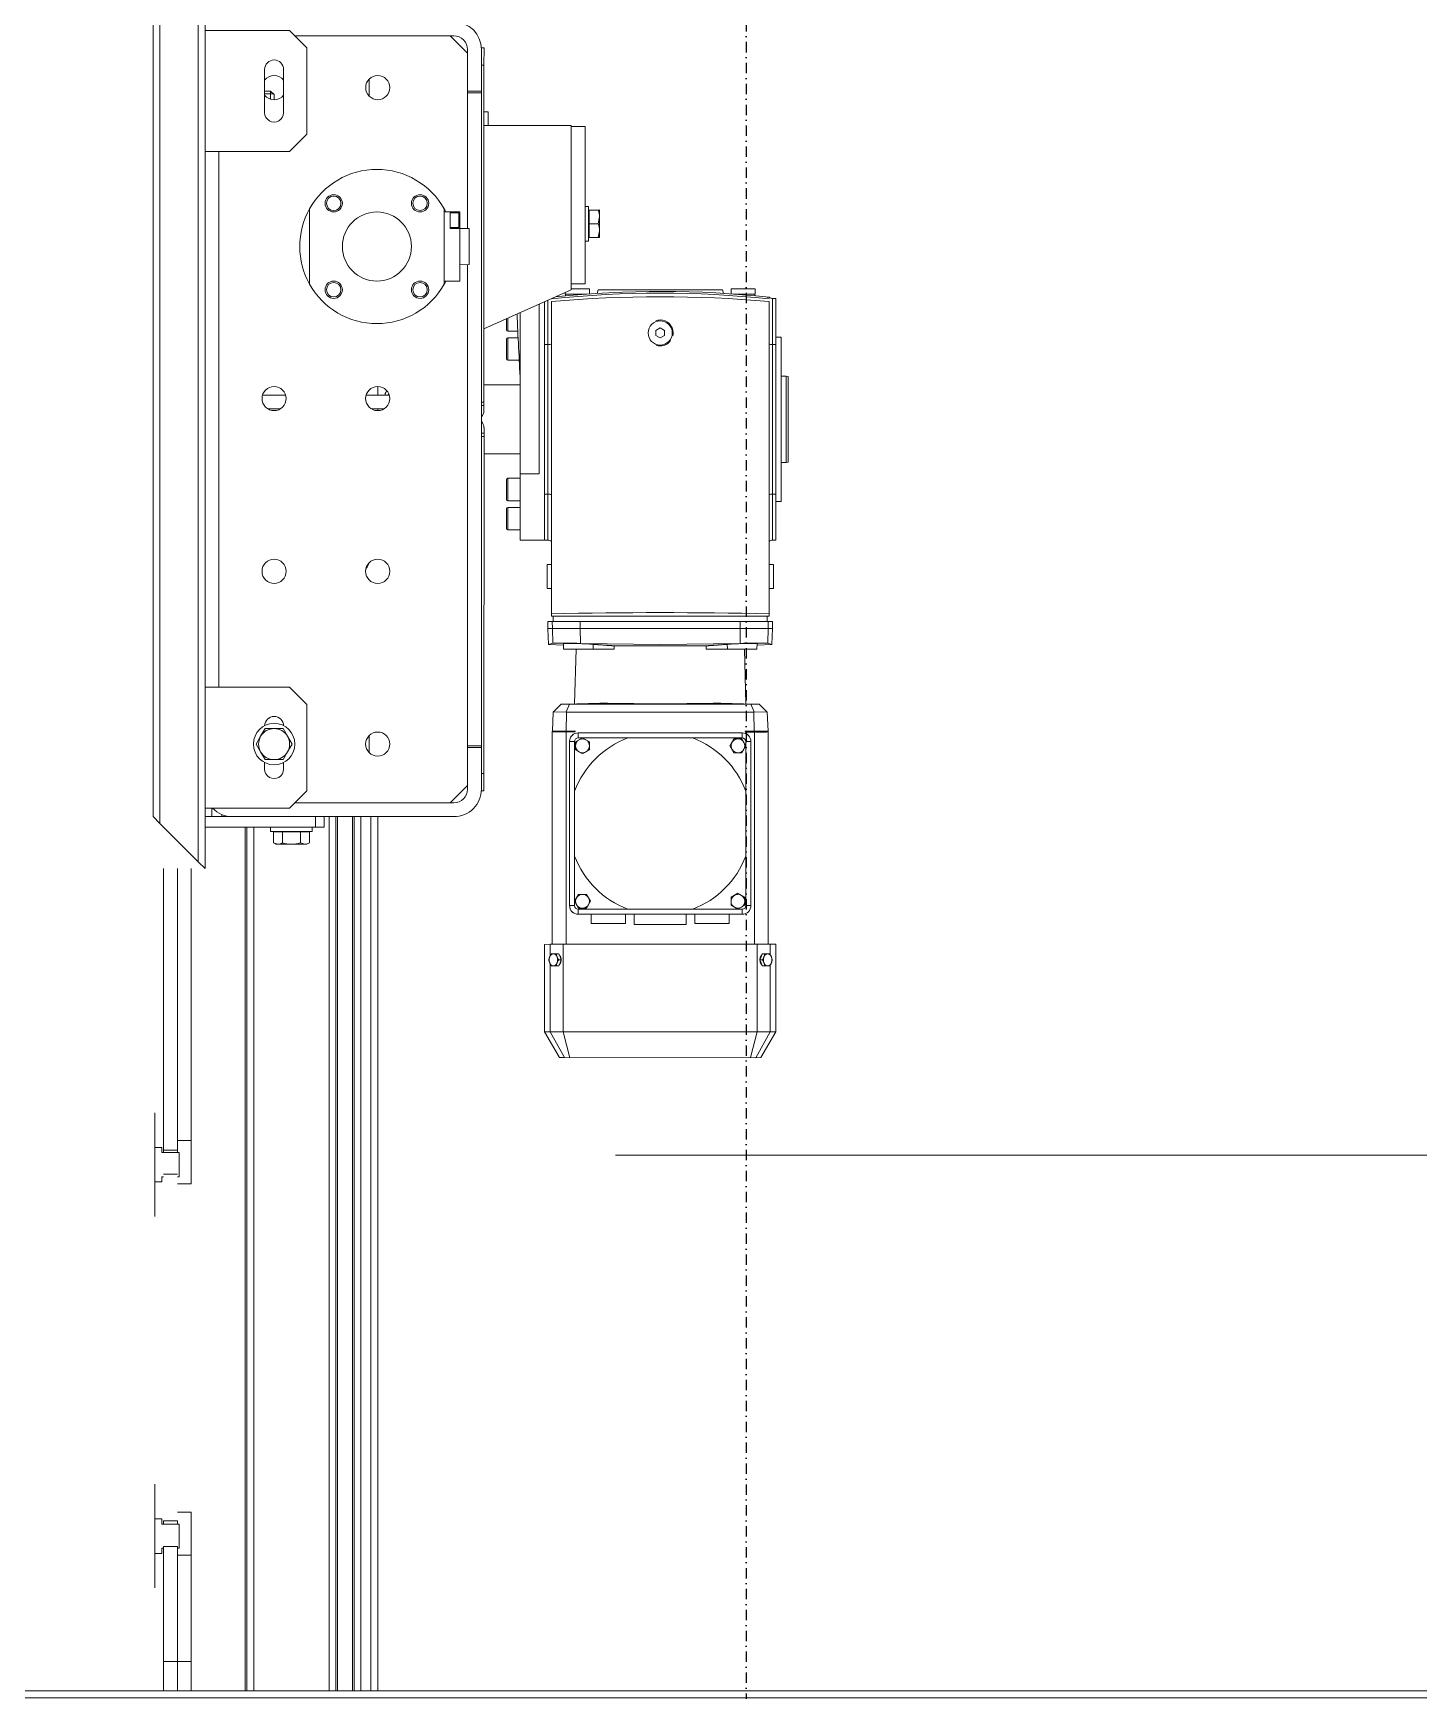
# Model space of a CAD drawing. Header units: millimetres. Extents: x 2179 to 48742, y 3478 to 161002.
# Drawn here: x 34657 to 35459, y 138903 to 139863 of the extents above; entities that cross this region are included whole.
import ezdxf

# ---------------------------------------------------------------- set-up
doc = ezdxf.new("R2010")
doc.units = ezdxf.units.MM
doc.linetypes.add('1_Čerchovaná 6_0mm', pattern=[12, 6, -3, 0, -3])
doc.layers.add('0-1', color=7, linetype='Continuous', lineweight=9)
for name, color, linetype, lineweight, true_color in [('2966-1_navrh dispozice stroju-HK_02_dwg-1', 7, 'Continuous', 9, 0x919191), ('man_ plochy-2', 7, 'Continuous', 9, 0x919191), ('S-GRID-1', 9, '1_Čerchovaná 6_0mm', 25, 0x808080)]:
    doc.layers.add(name, color=color, linetype=linetype, lineweight=lineweight, true_color=true_color)

# ---------------------------------------------------------------- blocks, each defined once
blk = doc.blocks.new('2966-1_navrh dispozice stroju-HK_02_dwg-876232-1NP _ stroje')
at = {"layer": '0-1'}
for p, q in [((-58053.89, 56729.81), (-58054.3, 56728.76)), ((-58058.9, 56723.07), (-58059.76, 56723.59)), ((-58028.42, 56719.04), (-57954.2, 56674.43)), ((-57968.33, 56686.43), (-57966.79, 56689)), ((-58150.84, 56666.47), (-58151.03, 56666.15)), ((-58325.06, 56572.41), (-58278.7, 56649.55)), ((-58266.76, 56654.04), (-58264.97, 56652.97)), ((-58137.32, 56657.91), (-58137.13, 56658.23)), ((-58116.17, 56629.74), (-58115.31, 56629.22)), ((-57893.61, 56632.17), (-57957.49, 56525.89)), ((-57859.18, 56596.94), (-57886.74, 56612.54)), ((-58120.46, 56601.69), (-58040.52, 56553.63)), ((-58097.46, 56604.2), (-58096.43, 56605.91)), ((-57856.36, 56601.37), (-57857.48, 56599.37)), ((-58273, 56591.29), (-58281.4, 56596.33)), ((-58194.57, 56594.9), (-58157.3, 56572.5)), ((-58121.5, 56592.98), (-58116.08, 56589.72)), ((-58159.98, 56589.86), (-57901.57, 56434.53)), ((-58111.41, 56586.91), (-58101.64, 56581.04)), ((-58084.7, 56580.19), (-58095.52, 56562.19)), ((-58311.7, 56556.8), (-58290.27, 56543.92)), ((-58082.54, 56554.39), (-58085.24, 56556.01)), ((-58061.24, 56541.59), (-58050.42, 56559.58)), ((-58295.94, 56534.49), (-58317.37, 56547.37)), ((-58305.34, 56540.14), (-58302.75, 56544.45)), ((-58041.72, 56545.02), (-58031.95, 56539.15)), ((-58383.09, 56542.06), (-57944.11, 56278.18)), ((-58027.29, 56536.34), (-58017.51, 56530.47)), ((-58197.49, 56505.64), (-58234.75, 56528.04)), ((-57936.94, 56529.04), (-57910.23, 56512.01)), ((-57903.07, 56524.65), (-57912.81, 56507.45)), ((-57727.95, 56527.52), (-57727.19, 56528.78)), ((-58375.5, 56511.62), (-57974.55, 56270.6)), ((-58125.52, 56500.64), (-58118.61, 56512.14)), ((-58119.02, 56511.46), (-58119.42, 56512.3)), ((-58117.06, 56499.18), (-58113.35, 56505.36)), ((-58024.61, 56340.47), (-58290.31, 56500.18)), ((-57898.78, 56499.35), (-57793.44, 56436.03)), ((-58156.43, 56449.22), (-58149.52, 56460.72)), ((-58147.98, 56447.76), (-58144.26, 56453.94)), ((-57897.08, 56422.59), (-57898.16, 56420.8)), ((-57947.31, 56395.51), (-57955.71, 56400.56)), ((-57912.94, 56380.68), (-57479.26, 56120)), ((-57917.99, 56372.29), (-57484.31, 56111.6)), ((-57915, 56377.26), (-57481.32, 56116.57)), ((-57920.51, 56368.09), (-57486.83, 56107.4)), ((-57920, 56368.93), (-57486.33, 56108.24)), ((-57927.47, 56356.52), (-57493.79, 56095.83)), ((-57925.45, 56359.87), (-57491.77, 56099.19)), ((-57924.94, 56360.71), (-57491.26, 56100.03)), ((-57967.87, 56350.12), (-57964.58, 56348.14)), ((-57970.25, 56338.71), (-57973.54, 56340.69)), ((-57926.45, 56340.97), (-57926.77, 56341.17)), ((-57936.05, 56325.74), (-57935.73, 56325.54)), ((-57928.35, 56325.55), (-57933.77, 56328.81)), ((-57944.79, 56316.06), (-57516.25, 56058.46)), ((-57960.46, 56304.01), (-57959.41, 56303.38)), ((-57957.52, 56306.81), (-57957.39, 56306.74)), ((-57956.92, 56307.6), (-57956.88, 56307.58)), ((-57947.31, 56311.86), (-57518.77, 56054.26)), ((-57946.8, 56312.7), (-57518.27, 56055.1)), ((-57966.68, 56300.98), (-57962.4, 56298.41)), ((-57807.88, 56191.52), (-57942.87, 56272.66)), ((-57781.02, 56150.87), (-57832.44, 56181.79)), ((-57806.03, 56181.08), (-57807.28, 56181.83)), ((-57799.41, 56167.76), (-57795.28, 56174.62)), ((-57596.75, 56040.11), (-57648.17, 56071.02)), ((-57549.47, 56036.19), (-57602.18, 56067.88))]:
    blk.add_line(p, q, dxfattribs=at)
at = {"layer": '0-1', "flags": 128}
for points in [[(-58291.82, 54741.62), (-58295.18, 54743.63), (-58293.63, 54746.21), (-58290.26, 54744.18), (-58293.62, 54746.2), (-58298.59, 54749.19), (-56794.23, 57251.85), (-56797.66, 57253.91), (-57605.99, 55909.16)], [(-57957.73, 56525.5), (-57957.49, 56525.89), (-57960.07, 56527.44), (-57896.18, 56633.72), (-57895.67, 56634.57), (-57896.94, 56635.34), (-58051.77, 56728.41)], [(-58066.93, 56711.85), (-58069.42, 56713.35), (-58062.2, 56725.35), (-58059.63, 56723.8), (-58066.12, 56713)], [(-58032.02, 56721.21), (-58030.48, 56723.78), (-57949.06, 56674.83), (-57950.6, 56672.26)], [(-57955.23, 56672.71), (-57954.2, 56674.43), (-57931.32, 56660.67), (-57932.35, 56658.96), (-57955.23, 56672.71), (-58029.45, 56717.33)], [(-58024.05, 56719.91), (-58024.04, 56719.92), (-57955.48, 56678.71)], [(-58069.46, 56708.2), (-58071.56, 56708.8), (-58108.66, 56647.1), (-58107.14, 56645.52)], [(-58011.19, 56712.19), (-58009.65, 56714.76), (-58008.98, 56715.52), (-57966.43, 56689.95), (-57966.79, 56689), (-58009.65, 56714.76)], [(-58197.64, 56682.5), (-58193.51, 56689.35), (-58115.52, 56642.47), (-58119.64, 56635.61)], [(-58224.08, 56639.47), (-58198.06, 56682.75), (-58116.64, 56633.81), (-58123.18, 56578.82)], [(-58137.45, 56665.45), (-58134.39, 56662.78), (-58134.02, 56663.39), (-58137.45, 56665.45), (-58144.31, 56669.58), (-58147.74, 56671.64), (-58148.1, 56671.02), (-58150.84, 56666.47), (-58147.41, 56664.41), (-58143.98, 56662.35), (-58141.25, 56666.9), (-58144.31, 56669.58)], [(-58263.42, 56661.37), (-58262.65, 56662.66), (-58254.08, 56657.5)], [(-58262.63, 56660.9), (-58242, 56648.49), (-58246.12, 56641.63)], [(-58153.78, 56665.47), (-58152.75, 56667.18), (-58135.61, 56656.88), (-58136.64, 56655.16)], [(-58143.98, 56662.35), (-58140.56, 56660.29), (-58137.13, 56658.23), (-58134.39, 56662.78)], [(-58277.62, 56651.33), (-58278.7, 56649.55), (-58264.97, 56652.97), (-58177.98, 56600.68)], [(-58086.01, 56554.73), (-58085.24, 56556.01), (-58086.95, 56557.04), (-58087.72, 56555.76), (-58254.85, 56656.22), (-58254.08, 56657.5), (-58086.95, 56557.04)], [(-57921.38, 56650.03), (-57920.09, 56652.17), (-57908.09, 56644.96), (-57909.38, 56642.82)], [(-58245.26, 56641.12), (-58241.14, 56647.98), (-57917.17, 56453.23), (-57921.29, 56446.38)], [(-58222.79, 56641.61), (-58229.65, 56645.74), (-58230.94, 56643.59)], [(-58117.1, 56630), (-58116.3, 56629.52), (-58109.81, 56640.32)], [(-58117.07, 56634.07), (-58111.66, 56643.07), (-58109.17, 56641.57)], [(-57884.9, 56619.96), (-57880.86, 56627.55), (-57888.65, 56632.66), (-57889.94, 56630.51), (-57898.3, 56616.61), (-57901.73, 56618.67)], [(-57896.18, 56633.72), (-57893.61, 56632.17), (-57893.37, 56632.57), (-57892.06, 56634.74), (-57888.64, 56632.68)], [(-57893.37, 56632.57), (-57889.96, 56630.49), (-57882.64, 56625.83)], [(-57960.07, 56527.44), (-57960.58, 56526.58), (-57961.86, 56527.35), (-58116.68, 56620.42)], [(-57885.63, 56620.42), (-57883.01, 56618.75), (-57891.8, 56604.12), (-57894.19, 56605.5)], [(-58000.31, 56545.8), (-58007.52, 56533.8), (-58040.52, 56553.63), (-58034.85, 56563.06), (-58119.04, 56613.67)], [(-58023.24, 56559.58), (-58022.2, 56561.29), (-57999.32, 56547.54), (-58000.31, 56545.8), (-58118.65, 56616.93)], [(-58118.39, 56619.11), (-58096.43, 56605.91), (-58022.2, 56561.29)], [(-57949.38, 56539.4), (-57945.95, 56537.34), (-57938.48, 56532.88), (-57914.06, 56572.13), (-57890.86, 56612.11), (-57898.3, 56616.61), (-57945.95, 56537.34), (-57954.31, 56523.43), (-57955.6, 56521.28), (-57947.49, 56516.7)], [(-58193.08, 56594), (-58191.27, 56597), (-58188.44, 56601.71), (-58184.37, 56599.27), (-58184.63, 56598.84)], [(-58191.27, 56597), (-58183.13, 56592.11), (-58180.3, 56596.82), (-58177.47, 56601.53), (-58159.47, 56590.71), (-58162.3, 56586)], [(-58190.85, 56596.74), (-58188.27, 56601.03), (-58180.98, 56596.65), (-58183.56, 56592.36)], [(-57891.8, 56604.12), (-57898.11, 56593.63), (-57899.74, 56594.52), (-57927.12, 56548.98), (-57925.57, 56547.95), (-57931.88, 56537.46)], [(-57848.66, 56605.1), (-57855.03, 56603.45), (-57856.36, 56601.37), (-57866.98, 56584.7)], [(-57838.95, 56598.87), (-57842.17, 56593.52), (-57842.51, 56593.73), (-57839.3, 56599.08), (-57838.84, 56599.83), (-57838.5, 56599.63), (-57838.95, 56598.87), (-57839.3, 56599.08), (-57838.84, 56599.83), (-57848.66, 56605.1), (-57852.69, 56598.77), (-57852.61, 56598.51), (-57842.98, 56592.96), (-57843.6, 56591.91), (-57845.79, 56588.28)], [(-58158.79, 56573.39), (-58154.16, 56581.11), (-58180.3, 56596.82), (-58184.37, 56599.27)], [(-58121.4, 56593.85), (-58114.98, 56589.99), (-58111.99, 56594.97)], [(-58108.6, 56593.15), (-58111.69, 56588.01), (-58100.55, 56581.32), (-58097.13, 56586.99)], [(-57852.61, 56598.51), (-57908.54, 56505.48), (-57908.8, 56505.42), (-57911.58, 56509.38), (-57857.48, 56599.37), (-57852.69, 56598.77)], [(-57843.26, 56591.71), (-57845.35, 56588.22), (-57842.62, 56592.77), (-57737.29, 56529.45)], [(-57842.98, 56592.96), (-57842.51, 56593.73), (-57843.6, 56591.91), (-57843.26, 56591.71), (-57842.17, 56593.52)], [(-57842.62, 56592.77), (-57838.5, 56599.63), (-57733.17, 56536.31)], [(-57894.74, 56505.09), (-57845.8, 56586.51), (-57843.27, 56584.99), (-57858.05, 56560.4), (-57877.43, 56528.16), (-57890.99, 56505.75), (-57886.95, 56507.99), (-57884.97, 56506.8), (-57882.98, 56505.61), (-57883.07, 56500.99), (-57887.11, 56498.75), (-57889.09, 56499.94), (-57891.07, 56501.13), (-57890.99, 56505.75), (-57892.21, 56503.57), (-57894.74, 56505.09), (-57845.8, 56586.51)], [(-57838.94, 56588.22), (-57757.52, 56539.28), (-57759.04, 56536.75), (-57783.63, 56551.53), (-57815.87, 56570.91), (-57838.28, 56584.47), (-57836.04, 56580.43), (-57837.23, 56578.45), (-57838.42, 56576.47), (-57843.04, 56576.55), (-57845.28, 56580.59), (-57844.09, 56582.57), (-57842.9, 56584.55), (-57838.28, 56584.47), (-57840.46, 56585.7), (-57838.94, 56588.22), (-57757.52, 56539.28)], [(-58294.43, 56493.33), (-58269.19, 56535.32), (-58272.6, 56549.05), (-58315.46, 56574.81), (-58329.18, 56571.39), (-58354.42, 56529.39)], [(-57979.91, 56269.27), (-57974.55, 56270.6), (-57944.11, 56278.18), (-57938.74, 56279.52), (-57944.11, 56278.18), (-57974.55, 56270.6), (-57979.91, 56269.27), (-58374.17, 56506.25), (-58375.5, 56511.62), (-58383.09, 56542.06), (-58384.42, 56547.42), (-57938.74, 56279.52)], [(-58306.65, 56540.93), (-58304.85, 56543.93), (-58300.81, 56541.5)], [(-58304.85, 56543.93), (-58302.11, 56544.61), (-58299.53, 56543.07)], [(-58072.3, 56546.48), (-58071.52, 56547.77), (-58074.21, 56549.39)], [(-58071.52, 56547.77), (-58069.81, 56546.74), (-57902.68, 56446.27)], [(-58069.81, 56546.74), (-58070.58, 56545.45), (-57903.45, 56444.99), (-57902.68, 56446.27), (-57894.11, 56441.12), (-57894.88, 56439.84)], [(-58038.28, 56552.29), (-58041.99, 56546.12), (-58030.85, 56539.42), (-58027.14, 56545.59)], [(-58023.85, 56543.61), (-58027.56, 56537.44), (-58016.42, 56530.74), (-58012.71, 56536.92)], [(-57986.29, 56542.04), (-57987.58, 56539.9), (-57975.58, 56532.68), (-57974.29, 56534.83)], [(-57934.21, 56538.92), (-57931.88, 56537.46), (-57940.67, 56522.83), (-57943.37, 56524.36)], [(-57755.81, 56532.42), (-57804.75, 56451), (-57807.28, 56452.52), (-57792.5, 56477.11), (-57773.12, 56509.35), (-57759.56, 56531.76), (-57763.6, 56529.52), (-57765.58, 56530.71), (-57767.56, 56531.9), (-57767.48, 56536.52), (-57763.44, 56538.76), (-57761.46, 56537.57), (-57759.48, 56536.38), (-57759.56, 56531.76), (-57758.33, 56533.94), (-57755.81, 56532.42), (-57804.75, 56451)], [(-57736.47, 56530.81), (-57732.52, 56537.38), (-57727.31, 56534.25)], [(-57680.57, 56496.47), (-57679.13, 56498.87), (-57687.53, 56514.02), (-57730.9, 56540.09), (-57732.52, 56537.38)], [(-57721.98, 56530.65), (-57722.6, 56529.62), (-57723.45, 56528.2), (-57724.21, 56526.94), (-57726.08, 56527.23), (-57727.95, 56527.52), (-57729.08, 56529.03), (-57730.21, 56530.54), (-57729.45, 56531.81), (-57728.6, 56533.22), (-57727.98, 56534.26)], [(-57955.61, 56521.26), (-57959.04, 56523.32), (-57957.73, 56525.5), (-57954.29, 56523.46), (-57946.74, 56519.18), (-57947.5, 56516.7), (-57942.62, 56523.93)], [(-57682.18, 56493.8), (-57680.57, 56496.47), (-57689.15, 56511.31), (-57693.1, 56504.74), (-57736.47, 56530.81), (-57794.26, 56434.68)], [(-57769.97, 56508.85), (-57765.35, 56506.07), (-57755.04, 56523.21), (-57759.67, 56525.99)], [(-57722.29, 56531.23), (-57689.15, 56511.31), (-57687.53, 56514.02)], [(-57911.58, 56509.38), (-57912.81, 56507.45), (-57914.03, 56505.3), (-57912.49, 56498.9), (-57908.8, 56505.42)], [(-57908.54, 56505.48), (-57899.11, 56499.58), (-57898.48, 56500.62), (-57899.57, 56498.8), (-57899.23, 56498.6), (-57898.14, 56500.42)], [(-57912.49, 56498.9), (-57903.21, 56492.75), (-57902.79, 56493.45), (-57903.24, 56492.7), (-57902.9, 56492.49), (-57902.45, 56493.25)], [(-57896.3, 56504.25), (-57898.48, 56500.62), (-57898.14, 56500.42), (-57896.04, 56503.9), (-57898.78, 56499.35), (-57902.9, 56492.49), (-57797.56, 56429.18)], [(-57899.11, 56499.58), (-57899.57, 56498.8), (-57902.79, 56493.45), (-57902.45, 56493.25), (-57899.23, 56498.6)], [(-57893.03, 56498.23), (-57891.51, 56500.76), (-57866.92, 56485.98), (-57834.68, 56466.6), (-57812.27, 56453.04), (-57814.51, 56457.08), (-57813.32, 56459.06), (-57812.13, 56461.05), (-57807.51, 56460.96), (-57805.27, 56456.92), (-57806.46, 56454.94), (-57807.65, 56452.96), (-57812.27, 56453.04), (-57810.09, 56451.82), (-57811.61, 56449.29), (-57893.03, 56498.23), (-57811.61, 56449.29)], [(-57736.1, 56404.09), (-57682.18, 56493.8), (-57693.1, 56504.74), (-57750.89, 56408.61), (-57794.26, 56434.68), (-57798.21, 56428.11)], [(-57788.01, 56478.85), (-57782.95, 56475.81), (-57767.49, 56501.52), (-57772.55, 56504.56)], [(-57800.89, 56457.42), (-57796.26, 56454.64), (-57785.95, 56471.78), (-57790.58, 56474.57)], [(-57895.67, 56440.31), (-57916.31, 56452.72), (-57920.43, 56445.86)], [(-57899.79, 56433.45), (-57901.57, 56434.53), (-57898.16, 56420.8), (-57944.52, 56343.67)], [(-57793.12, 56425.89), (-57792.5, 56426.92), (-57791.65, 56428.34), (-57790.89, 56429.6), (-57789.02, 56429.31), (-57787.16, 56429.02), (-57787.92, 56427.76)], [(-57787.16, 56429.02), (-57786.02, 56427.51), (-57784.89, 56426), (-57785.65, 56424.73), (-57786.5, 56423.32), (-57787.12, 56422.28)], [(-57756.47, 56399.33), (-57799.83, 56425.4), (-57798.21, 56428.11), (-57792.38, 56424.6)], [(-57737.71, 56401.42), (-57736.1, 56404.09), (-57750.89, 56408.61), (-57754.84, 56402.04), (-57788.6, 56422.33)], [(-57890.23, 56418.46), (-57956.25, 56308.62), (-57964.46, 56294.98)], [(-57968.74, 56297.55), (-57943.5, 56339.55), (-57946.92, 56353.27), (-57989.77, 56379.03), (-58003.49, 56375.61), (-58028.74, 56333.62)], [(-57928.91, 56354.12), (-57923.77, 56351.02), (-57926.34, 56346.74)], [(-57931.48, 56349.83), (-57926.34, 56346.74), (-57959.31, 56291.89)], [(-57939.74, 56324.45), (-57937.59, 56323.17), (-57925.23, 56343.74), (-57927.37, 56345.02)], [(-57931.03, 56321.1), (-57929.62, 56321.87), (-57929, 56322.91), (-57924.98, 56329.59), (-57920.97, 56336.27), (-57920.35, 56337.3), (-57920.32, 56338.91), (-57925.74, 56342.17), (-57927.07, 56339.94), (-57928.41, 56337.71), (-57931.09, 56333.26), (-57933.77, 56328.81), (-57935.11, 56326.58), (-57936.44, 56324.35), (-57931.03, 56321.1), (-57929, 56322.91)], [(-57920.97, 56336.27), (-57923, 56334.46), (-57928.41, 56337.71)], [(-57790.57, 56171.79), (-57786.45, 56178.64), (-57807.88, 56191.52), (-57812, 56184.67), (-57946.99, 56265.81), (-57807.28, 56181.83), (-57811.41, 56174.98)], [(-57951.11, 56258.95), (-57811.41, 56174.98), (-57810.15, 56174.22)], [(-57815.3, 56171.48), (-57813.24, 56174.91), (-57810.67, 56173.37), (-57805.52, 56181.94), (-57793.52, 56174.72), (-57794.03, 56173.87)], [(-57798.15, 56167.01), (-57798.67, 56166.15), (-57796.1, 56164.61), (-57798.16, 56161.18)], [(-57627.73, 56073.9), (-57623.61, 56080.76), (-57602.18, 56067.88), (-57606.3, 56061.02), (-57553.59, 56029.33), (-57549.47, 56036.19), (-57534.9, 56027.43)], [(-57631.03, 56060.72), (-57628.97, 56064.14), (-57626.4, 56062.6), (-57621.24, 56071.17), (-57609.25, 56063.96), (-57609.76, 56063.1)], [(-57625.88, 56063.46), (-57627.56, 56064.47), (-57623.44, 56071.32), (-57621.76, 56070.31)], [(-57557.71, 56022.48), (-57553.59, 56029.33), (-57539.02, 56020.58), (-57553.59, 56029.33), (-57610.59, 56063.6), (-57614.71, 56056.74), (-57557.71, 56022.48), (-57543.14, 56013.72)], [(-57613.88, 56056.24), (-57614.4, 56055.39), (-57611.83, 56053.84), (-57613.89, 56050.41)]]:
    blk.add_lwpolyline(points, dxfattribs=at)
for points in [[(-58052.34, 56731.08), (-58051.31, 56732.8), (-58028.42, 56719.04), (-58029.45, 56717.33)], [(-58066.21, 56663.58), (-58068.73, 56662.18), (-58071.21, 56663.67), (-58071.16, 56666.56), (-58068.63, 56667.96), (-58066.16, 56666.47)], [(-58220.85, 56587.43), (-58220.86, 56587.43)], [(-58122.06, 56506.39), (-58126.35, 56508.97)], [(-58114.35, 56501.76), (-58115.21, 56502.27)], [(-57739.15, 56399.03), (-57737.71, 56401.42), (-57754.84, 56402.04), (-57756.47, 56399.33)], [(-57979.69, 56359.9), (-57974.49, 56359.81), (-57971.97, 56355.26), (-57969.45, 56350.72), (-57972.13, 56346.26), (-57974.81, 56341.81), (-57980, 56341.9), (-57985.2, 56341.99), (-57987.72, 56346.54), (-57990.24, 56351.08), (-57987.56, 56355.54), (-57984.88, 56359.99)]]:
    blk.add_lwpolyline(points, close=True, dxfattribs=at)
at = {"layer": '0-1'}
for centre, radius in [((-58068.68, 56665.07), 7), ((-58274.62, 56598.1), 7), ((-58204.58, 56584.58), 5), ((-58204.58, 56584.58), 4.19), ((-58196.03, 56550.27), 20), ((-58161.72, 56558.82), 5), ((-58161.72, 56558.82), 4.19), ((-58230.34, 56541.72), 5), ((-58230.34, 56541.72), 4.19), ((-58187.48, 56515.96), 5), ((-58187.48, 56515.96), 4.19), ((-58120.35, 56505.36), 7), ((-58151.26, 56453.94), 7), ((-58034.64, 56453.84), 7), ((-58065.55, 56402.42), 7), ((-57948.93, 56402.32), 7), ((-57979.85, 56350.9), 12)]:
    blk.add_circle(centre, radius, dxfattribs=at)
for centre, radius, start, end in [((-57574.15, 56367.8), 600, 142.96247, 155.01681), ((-57575.01, 56368.32), 600, 142.95209, 154.779), ((-57474.86, 56308.12), 713.77, 143.92593, 154.05335), ((-58054.91, 56732.63), 3, 289.44858, 328.98964), ((-58150.55, 56658.93), 12.34, 59.64239, 78.59305), ((-58068.68, 56665.07), 7.5, 148.98964, 168.92234), ((-58068.68, 56665.07), 7.5, 58.98964, 148.98964), ((-58068.68, 56665.07), 7.5, 45.21563, 58.98964), ((-58270.84, 56647.25), 15.92, 58.98964, 148.98964), ((-58143.69, 56654.8), 12.34, 59.64239, 78.59305), ((-58068.68, 56665.07), 7.5, 311.61247, 328.98964), ((-58068.68, 56665.07), 7.5, 328.98964, 22.68545), ((-57929.78, 56657.41), 3, 148.98964, 190.79996), ((-58270.84, 56647.25), 7.92, 58.98964, 148.98964), ((-55065.58, 54859.88), 3341.99, 147.90949, 150.06979), ((-57759.6, 56538.21), 150.47, 146.88188, 153.43744), ((-57739.42, 56530.75), 171.91, 146.42162, 151.7539), ((-57833.88, 56578.8), 67.74, 133.84783, 136.04169), ((-58196.03, 56550.27), 44.65, 88.12637, 209.85291), ((-58196.03, 56550.27), 44.65, 85.60049, 88.12637), ((-53615.48, 64958.05), 9495.28, 241.675079, 241.908494), ((-58115.67, 56590.4), 0.8, 238.98964, 328.98964), ((-58111, 56587.6), 0.8, 148.98964, 238.98964), ((-57841.51, 56583.94), 5, 58.98964, 148.98964), ((-57841.51, 56583.94), 5, 58.98805, 148.99123), ((-57840.66, 56580.51), 4, 148.98964, 328.98964), ((-57840.66, 56580.51), 4, 328.98964, 148.98964), ((-57841.51, 56583.94), 2.05, 58.98964, 148.98964), ((-58196.03, 56550.27), 44.65, 268.12637, 29.85291), ((-58196.03, 56550.27), 44.65, 29.85291, 32.3788), ((-58101.23, 56581.73), 0.8, 238.98964, 328.98964), ((-57825.27, 56518.76), 53, 79.77673, 128.20255), ((-58314.53, 56552.08), 5.5, 58.98964, 238.98964), ((-58305.53, 56546.67), 7, 97.20285, 200.77643), ((-58085.05, 56550.23), 4.86, 12.72735, 58.98964), ((-58305.53, 56546.67), 7, 328.98964, 20.77643), ((-58293.11, 56539.2), 5.5, 238.98964, 58.98964), ((-58076.72, 56545.22), 4.86, 58.98964, 105.25194), ((-58041.31, 56545.71), 0.8, 148.98964, 238.98964), ((-57996.75, 56545.99), 3, 107.17933, 148.98964), ((-57825.27, 56518.76), 53, 349.77673, 38.20255), ((-58305.53, 56546.67), 7, 277.20285, 328.98964), ((-58031.54, 56539.83), 0.8, 238.98964, 328.98964), ((-58026.87, 56537.03), 0.8, 148.98964, 238.98964), ((-57805.1, 56447.51), 158.19, 144.70194, 150.9373), ((-57763.52, 56534.14), 4, 58.98964, 238.98964), ((-57763.52, 56534.14), 4, 238.98964, 58.98964), ((-57760.09, 56534.99), 2.05, 328.98964, 58.98964), ((-57760.09, 56534.99), 5, 328.98964, 58.98964), ((-57760.09, 56534.99), 5, 328.98805, 58.99123), ((-57727.53, 56523.56), 10.71, 81.79928, 92.43442), ((-57727.29, 56525.99), 8.27, 68.42145, 81.04792), ((-58196.03, 56550.27), 44.65, 209.85291, 268.12637), ((-58017.1, 56531.16), 0.8, 238.98964, 328.98964), ((-57790.34, 56434.14), 178.03, 146.31709, 151.46595), ((-57825.27, 56518.76), 53, 169.77673, 218.20255), ((-57728.07, 56530.59), 1.81, 132.10321, 178.8974), ((-57734.82, 56525.52), 8.27, 36.93136, 49.55783), ((-57736.85, 56524.16), 10.71, 25.54486, 36.18), ((-57726.74, 56518.09), 10.71, 81.79928, 92.43442), ((-57726.49, 56520.51), 8.27, 68.42145, 81.04792), ((-57725.17, 56528.85), 1.81, 299.02248, 345.93547), ((-57729.61, 56527.39), 8.27, 36.93136, 49.55783), ((-57731.64, 56526.04), 10.71, 25.54486, 36.18), ((-57890.46, 56502.52), 5, 148.98964, 238.98964), ((-57890.46, 56502.52), 5, 148.98805, 238.99123), ((-57887.03, 56503.37), 4, 58.98964, 238.98964), ((-57887.03, 56503.37), 4, 238.98964, 58.98964), ((-57890.46, 56502.52), 2.05, 148.98964, 238.98964), ((-57825.27, 56518.76), 53, 259.77673, 308.20255), ((-57809.89, 56457), 4, 148.98964, 328.98964), ((-57809.89, 56457), 4, 328.98964, 148.98964), ((-58045.45, 56447.51), 6, 13.65566, 47.1027), ((-57809.03, 56453.57), 5, 238.98964, 328.98964), ((-57809.03, 56453.57), 5, 238.98805, 328.99123), ((-57809.03, 56453.57), 2.05, 238.98964, 328.98964), ((-57903.87, 56426.67), 15.92, 328.98964, 58.98964), ((-57903.87, 56426.67), 7.92, 328.98964, 58.98964), ((-57788.61, 56436.03), 8.27, 248.42145, 261.04792), ((-57783.46, 56430.5), 10.71, 205.54486, 216.18), ((-57785.5, 56429.15), 8.27, 216.93136, 229.55783), ((-57787.82, 56430.55), 8.27, 248.42145, 261.04792), ((-57788.37, 56438.46), 10.71, 261.79928, 272.43442), ((-57787.58, 56432.98), 10.71, 261.79928, 272.43442), ((-57778.26, 56432.38), 10.71, 205.54486, 216.18), ((-57780.29, 56431.02), 8.27, 216.93136, 229.55783), ((-57988.84, 56356.31), 5.5, 60.72614, 237.25314), ((-57979.85, 56350.9), 9, 148.98964, 208.98964), ((-57979.85, 56350.9), 9, 88.98964, 148.98964), ((-57979.85, 56350.9), 9, 28.98964, 88.98964), ((-57979.85, 56350.9), 9, 328.98964, 28.98964), ((-57979.85, 56350.9), 9, 208.98964, 268.98964), ((-57979.85, 56350.9), 9, 268.98964, 328.98964), ((-57967.42, 56343.43), 5.5, 238.98964, 58.98964), ((-57925.4, 56338.76), 5.08, 330.65388, 1.70965), ((-57933.43, 56325.4), 5.08, 330.65388, 1.70965), ((-57969.9, 56316.82), 15.92, 282.2984, 328.98964)]:
    blk.add_arc(centre, radius, start, end, dxfattribs=at)
for points, degree, knots in [([(-58030.74, 56715.72), (-58030.5, 56715.94), (-58030.03, 56716.45), (-58029.64, 56717.02), (-58029.45, 56717.33)], 3, [0, 0, 0, 0, 0.470625, 1, 1, 1, 1]), ([(-57955.23, 56672.71), (-57955.42, 56672.39), (-57955.75, 56671.76), (-57955.99, 56671.08), (-57956.06, 56670.76)], 3, [0, 0, 0, 0, 0.531489, 1, 1, 1, 1]), ([(-58096.43, 56605.91), (-58096.24, 56606.23), (-58095.91, 56606.87), (-58095.67, 56607.54), (-58095.6, 56607.87)], 3, [0, 0, 0, 0, 0.531489, 1, 1, 1, 1]), ([(-57899.74, 56594.52), (-57898.87, 56596.25), (-57897.3, 56599.34), (-57895.4, 56603.1), (-57894.19, 56605.5)], 2, [0, 0, 0, 0.316127, 0.562482, 1, 1, 1]), ([(-57903.07, 56524.65), (-57900.93, 56528.02), (-57897.9, 56532.86), (-57894.31, 56538.68), (-57892.41, 56541.78), (-57891.11, 56543.89), (-57890.19, 56545.42), (-57889.49, 56546.56), (-57888.91, 56547.51), (-57888.4, 56548.36), (-57887.9, 56549.19), (-57887.45, 56549.92), (-57887.08, 56550.54), (-57886.79, 56551.01), (-57886.55, 56551.42), (-57886.32, 56551.79), (-57886.1, 56552.16), (-57885.89, 56552.5), (-57885.71, 56552.8), (-57885.56, 56553.06), (-57885.39, 56553.33), (-57885.21, 56553.64), (-57885.02, 56553.94), (-57884.85, 56554.23), (-57884.7, 56554.48), (-57884.55, 56554.73), (-57884.38, 56555.01), (-57884.2, 56555.32), (-57884.02, 56555.62), (-57883.85, 56555.9), (-57883.69, 56556.16), (-57883.52, 56556.45), (-57883.31, 56556.8), (-57883.09, 56557.17), (-57882.86, 56557.54), (-57882.62, 56557.95), (-57882.34, 56558.43), (-57881.97, 56559.04), (-57881.53, 56559.78), (-57881.03, 56560.61), (-57880.52, 56561.47), (-57879.96, 56562.42), (-57879.27, 56563.57), (-57878.36, 56565.11), (-57877.1, 56567.24), (-57873.23, 56573.81), (-57869.8, 56579.73), (-57866.98, 56584.7)], 3, [0, 0, 0, 0, 0.17076, 0.244545, 0.29289, 0.326369, 0.350767, 0.369291, 0.383821, 0.398168, 0.411987, 0.425169, 0.435048, 0.442749, 0.448937, 0.455231, 0.461462, 0.467559, 0.472298, 0.476123, 0.480781, 0.485925, 0.491462, 0.495943, 0.5, 0.504058, 0.508539, 0.514076, 0.51922, 0.523878, 0.527703, 0.532441, 0.538539, 0.54477, 0.551064, 0.557252, 0.564953, 0.574832, 0.588014, 0.601833, 0.616179, 0.630709, 0.649234, 0.673632, 0.707111, 0.755456, 1, 1, 1, 1]), ([(-58020.92, 56562.9), (-58021.16, 56562.68), (-58021.63, 56562.17), (-58022.02, 56561.6), (-58022.2, 56561.29)], 3, [0, 0, 0, 0, 0.470625, 1, 1, 1, 1]), ([(-57934.21, 56538.92), (-57932.66, 56541.12), (-57930.23, 56544.56), (-57928.24, 56547.39), (-57927.12, 56548.98)], 2, [0, 0, 0, 0.437518, 0.683873, 1, 1, 1]), ([(-57726, 56534.16), (-57726.12, 56534.18), (-57726.3, 56534.2), (-57726.57, 56534.21), (-57726.79, 56534.2), (-57727.01, 56534.18), (-57727.24, 56534.14), (-57727.47, 56534.08), (-57727.69, 56534), (-57727.91, 56533.89), (-57728.11, 56533.76), (-57728.36, 56533.55), (-57728.52, 56533.36), (-57728.6, 56533.22)], 3, [0, 0, 0, 0, 0.119956, 0.193128, 0.268264, 0.345276, 0.423998, 0.504191, 0.585561, 0.667784, 0.750551, 0.833609, 1, 1, 1, 1]), ([(-57723, 56532.36), (-57723.09, 56532.48), (-57723.23, 56532.64), (-57723.42, 56532.84), (-57723.55, 56532.96), (-57723.69, 56533.08), (-57723.83, 56533.2), (-57723.97, 56533.3), (-57724.11, 56533.4), (-57724.25, 56533.5), (-57724.4, 56533.59), (-57724.55, 56533.67), (-57724.71, 56533.75), (-57724.87, 56533.82), (-57725.03, 56533.89), (-57725.2, 56533.96), (-57725.38, 56534.02), (-57725.64, 56534.09), (-57725.85, 56534.14), (-57726, 56534.16)], 3, [0, 0, 0, 0, 0.125744, 0.17827, 0.229684, 0.280145, 0.32982, 0.378882, 0.427505, 0.475864, 0.524136, 0.572495, 0.621118, 0.67018, 0.719855, 0.770316, 0.82173, 0.874256, 1, 1, 1, 1]), ([(-57729.82, 56530.02), (-57729.79, 56529.9), (-57729.74, 56529.71), (-57729.63, 56529.46), (-57729.54, 56529.27), (-57729.43, 56529.08), (-57729.31, 56528.9), (-57729.19, 56528.74), (-57729.07, 56528.59), (-57728.94, 56528.44), (-57728.81, 56528.31), (-57728.68, 56528.18), (-57728.54, 56528.06), (-57728.36, 56527.91), (-57728.22, 56527.81), (-57728.12, 56527.74)], 3, [0, 0, 0, 0, 0.124614, 0.202388, 0.278267, 0.352162, 0.424057, 0.493997, 0.562079, 0.628439, 0.693241, 0.756669, 0.818923, 0.880207, 1, 1, 1, 1]), ([(-57728.6, 56533.22), (-57728.69, 56533.08), (-57728.78, 56532.86), (-57728.85, 56532.54), (-57728.87, 56532.3), (-57728.86, 56532.05), (-57728.83, 56531.82), (-57728.77, 56531.59), (-57728.7, 56531.37), (-57728.61, 56531.16), (-57728.52, 56530.96), (-57728.39, 56530.73), (-57728.28, 56530.58), (-57728.21, 56530.48)], 3, [0, 0, 0, 0, 0.166391, 0.249449, 0.332216, 0.414439, 0.495809, 0.576002, 0.654724, 0.731736, 0.806872, 0.880044, 1, 1, 1, 1]), ([(-57728.21, 56530.48), (-57728.12, 56530.36), (-57727.98, 56530.2), (-57727.79, 56530), (-57727.66, 56529.88), (-57727.52, 56529.76), (-57727.38, 56529.64), (-57727.24, 56529.54), (-57727.1, 56529.44), (-57726.95, 56529.34), (-57726.81, 56529.25), (-57726.65, 56529.17), (-57726.5, 56529.09), (-57726.34, 56529.02), (-57726.17, 56528.95), (-57726, 56528.88), (-57725.83, 56528.83), (-57725.57, 56528.75), (-57725.36, 56528.7), (-57725.21, 56528.68)], 3, [0, 0, 0, 0, 0.125744, 0.17827, 0.229684, 0.280145, 0.32982, 0.378882, 0.427505, 0.475864, 0.524136, 0.572495, 0.621118, 0.67018, 0.719855, 0.770316, 0.82173, 0.874256, 1, 1, 1, 1]), ([(-57727.67, 56527.47), (-57727.57, 56527.42), (-57727.41, 56527.34), (-57727.19, 56527.25), (-57727.02, 56527.19), (-57726.85, 56527.13), (-57726.67, 56527.08), (-57726.48, 56527.03), (-57726.29, 56526.99), (-57726.09, 56526.96), (-57725.88, 56526.94), (-57725.66, 56526.94), (-57725.44, 56526.94), (-57725.17, 56526.97), (-57724.98, 56527.01), (-57724.86, 56527.04)], 3, [0, 0, 0, 0, 0.119793, 0.181077, 0.243331, 0.306759, 0.371561, 0.437921, 0.506003, 0.575943, 0.647838, 0.721733, 0.797612, 0.875386, 1, 1, 1, 1]), ([(-57725.21, 56528.68), (-57725.09, 56528.66), (-57724.9, 56528.64), (-57724.64, 56528.63), (-57724.42, 56528.64), (-57724.2, 56528.66), (-57723.97, 56528.7), (-57723.74, 56528.76), (-57723.52, 56528.84), (-57723.3, 56528.95), (-57723.1, 56529.08), (-57722.84, 56529.29), (-57722.69, 56529.48), (-57722.6, 56529.62)], 3, [0, 0, 0, 0, 0.119956, 0.193128, 0.268264, 0.345276, 0.423998, 0.504191, 0.585561, 0.667784, 0.750551, 0.833609, 1, 1, 1, 1]), ([(-57722.6, 56529.62), (-57722.52, 56529.76), (-57722.42, 56529.98), (-57722.36, 56530.3), (-57722.34, 56530.55), (-57722.35, 56530.79), (-57722.38, 56531.02), (-57722.44, 56531.25), (-57722.51, 56531.47), (-57722.59, 56531.68), (-57722.69, 56531.88), (-57722.82, 56532.11), (-57722.93, 56532.26), (-57723, 56532.36)], 3, [0, 0, 0, 0, 0.166391, 0.249449, 0.332216, 0.414439, 0.495809, 0.576002, 0.654724, 0.731736, 0.806872, 0.880044, 1, 1, 1, 1]), ([(-58121.38, 56512.29), (-58121.34, 56512.08), (-58121.27, 56511.78), (-58121.12, 56511.41), (-58121.01, 56511.17), (-58120.87, 56510.93), (-58120.7, 56510.71), (-58120.52, 56510.5), (-58120.26, 56510.24), (-58120.03, 56510.07), (-58119.87, 56509.98)], 3, [0, 0, 0, 0, 0.224229, 0.31934, 0.415183, 0.511667, 0.608688, 0.706141, 0.803916, 1, 1, 1, 1]), ([(-57787.43, 56429.07), (-57787.54, 56429.12), (-57787.69, 56429.2), (-57787.91, 56429.29), (-57788.08, 56429.35), (-57788.26, 56429.41), (-57788.44, 56429.46), (-57788.63, 56429.51), (-57788.82, 56429.55), (-57789.02, 56429.58), (-57789.23, 56429.6), (-57789.44, 56429.6), (-57789.66, 56429.6), (-57789.93, 56429.57), (-57790.13, 56429.53), (-57790.24, 56429.5)], 3, [0, 0, 0, 0, 0.119793, 0.181077, 0.243331, 0.306759, 0.371561, 0.437921, 0.506003, 0.575943, 0.647838, 0.721733, 0.797612, 0.875386, 1, 1, 1, 1]), ([(-57785.29, 56426.52), (-57785.31, 56426.64), (-57785.37, 56426.83), (-57785.47, 56427.08), (-57785.57, 56427.27), (-57785.68, 56427.46), (-57785.79, 56427.64), (-57785.91, 56427.8), (-57786.04, 56427.95), (-57786.16, 56428.1), (-57786.3, 56428.23), (-57786.43, 56428.36), (-57786.57, 56428.48), (-57786.75, 56428.63), (-57786.89, 56428.73), (-57786.99, 56428.8)], 3, [0, 0, 0, 0, 0.124614, 0.202388, 0.278267, 0.352162, 0.424057, 0.493997, 0.562079, 0.628439, 0.693241, 0.756669, 0.818923, 0.880207, 1, 1, 1, 1]), ([(-57792.5, 56426.92), (-57792.59, 56426.78), (-57792.68, 56426.56), (-57792.75, 56426.24), (-57792.77, 56426), (-57792.76, 56425.75), (-57792.72, 56425.52), (-57792.67, 56425.29), (-57792.6, 56425.07), (-57792.51, 56424.86), (-57792.41, 56424.66), (-57792.28, 56424.43), (-57792.18, 56424.28), (-57792.11, 56424.18)], 3, [0, 0, 0, 0, 0.166391, 0.249449, 0.332216, 0.414439, 0.495809, 0.576002, 0.654724, 0.731736, 0.806872, 0.880044, 1, 1, 1, 1]), ([(-57789.9, 56427.86), (-57790.01, 56427.88), (-57790.2, 56427.9), (-57790.46, 56427.91), (-57790.68, 56427.9), (-57790.91, 56427.88), (-57791.14, 56427.84), (-57791.36, 56427.78), (-57791.59, 56427.7), (-57791.81, 56427.59), (-57792.01, 56427.46), (-57792.26, 56427.25), (-57792.42, 56427.06), (-57792.5, 56426.92)], 3, [0, 0, 0, 0, 0.119956, 0.193128, 0.268264, 0.345276, 0.423998, 0.504191, 0.585561, 0.667784, 0.750551, 0.833609, 1, 1, 1, 1]), ([(-57792.11, 56424.18), (-57792.02, 56424.06), (-57791.88, 56423.9), (-57791.69, 56423.7), (-57791.55, 56423.58), (-57791.42, 56423.46), (-57791.28, 56423.34), (-57791.14, 56423.24), (-57791, 56423.14), (-57790.85, 56423.04), (-57790.7, 56422.95), (-57790.55, 56422.87), (-57790.4, 56422.79), (-57790.24, 56422.72), (-57790.07, 56422.65), (-57789.9, 56422.58), (-57789.73, 56422.52), (-57789.46, 56422.45), (-57789.25, 56422.4), (-57789.11, 56422.38)], 3, [0, 0, 0, 0, 0.125744, 0.17827, 0.229684, 0.280145, 0.32982, 0.378882, 0.427505, 0.475864, 0.524136, 0.572495, 0.621118, 0.67018, 0.719855, 0.770316, 0.82173, 0.874256, 1, 1, 1, 1]), ([(-57786.9, 56426.06), (-57786.99, 56426.18), (-57787.12, 56426.34), (-57787.32, 56426.54), (-57787.45, 56426.66), (-57787.59, 56426.78), (-57787.72, 56426.9), (-57787.86, 56427), (-57788.01, 56427.1), (-57788.15, 56427.2), (-57788.3, 56427.29), (-57788.45, 56427.37), (-57788.61, 56427.45), (-57788.77, 56427.52), (-57788.93, 56427.59), (-57789.1, 56427.66), (-57789.28, 56427.72), (-57789.54, 56427.79), (-57789.75, 56427.84), (-57789.9, 56427.86)], 3, [0, 0, 0, 0, 0.125744, 0.17827, 0.229684, 0.280145, 0.32982, 0.378882, 0.427505, 0.475864, 0.524136, 0.572495, 0.621118, 0.67018, 0.719855, 0.770316, 0.82173, 0.874256, 1, 1, 1, 1]), ([(-57789.11, 56422.38), (-57788.99, 56422.36), (-57788.8, 56422.34), (-57788.54, 56422.33), (-57788.32, 56422.34), (-57788.09, 56422.36), (-57787.87, 56422.4), (-57787.64, 56422.46), (-57787.42, 56422.54), (-57787.2, 56422.65), (-57786.99, 56422.78), (-57786.74, 56422.99), (-57786.59, 56423.18), (-57786.5, 56423.32)], 3, [0, 0, 0, 0, 0.119956, 0.193128, 0.268264, 0.345276, 0.423998, 0.504191, 0.585561, 0.667784, 0.750551, 0.833609, 1, 1, 1, 1]), ([(-57786.5, 56423.32), (-57786.42, 56423.46), (-57786.32, 56423.68), (-57786.26, 56424), (-57786.24, 56424.25), (-57786.25, 56424.49), (-57786.28, 56424.72), (-57786.33, 56424.95), (-57786.41, 56425.17), (-57786.49, 56425.38), (-57786.59, 56425.58), (-57786.72, 56425.81), (-57786.83, 56425.96), (-57786.9, 56426.06)], 3, [0, 0, 0, 0, 0.166391, 0.249449, 0.332216, 0.414439, 0.495809, 0.576002, 0.654724, 0.731736, 0.806872, 0.880044, 1, 1, 1, 1]), ([(-57924.98, 56329.59), (-57924.53, 56330.34), (-57923.76, 56331.93), (-57923.22, 56333.61), (-57923, 56334.46)], 3, [0, 0, 0, 0, 0.501649, 1, 1, 1, 1]), ([(-57928.35, 56325.55), (-57927.7, 56326.15), (-57926.47, 56327.41), (-57925.43, 56328.84), (-57924.98, 56329.59)], 3, [0, 0, 0, 0, 0.501057, 1, 1, 1, 1])]:
    blk.add_open_spline(points, degree=degree, knots=knots, dxfattribs=at)
at = {"layer": 'man_ plochy-2', "flags": 128}
blk.add_lwpolyline([(-57674.04, 56397.74), (-56702.23, 58014.44), (-53603.88, 56152), (-56755.38, 50909.16), (-59853.74, 52771.6), (-58633.6, 54801.41)], dxfattribs=at)

msp = doc.modelspace()

# ---------------------------------------------------------------- linework, layer by layer
at = {"layer": 'S-GRID-1'}
msp.add_line((35069.78, 158068.27), (35069.78, 120650.82), dxfattribs=at)

# ---------------------------------------------------------------- block references
at = {"layer": '2966-1_navrh dispozice stroju-HK_02_dwg-1', "rotation": 301.0103595051887}
msp.add_blockref('2966-1_navrh dispozice stroju-HK_02_dwg-876232-1NP _ stroje', (16370.46, 60726.75), dxfattribs=at)

doc.saveas('drawing.dxf')
